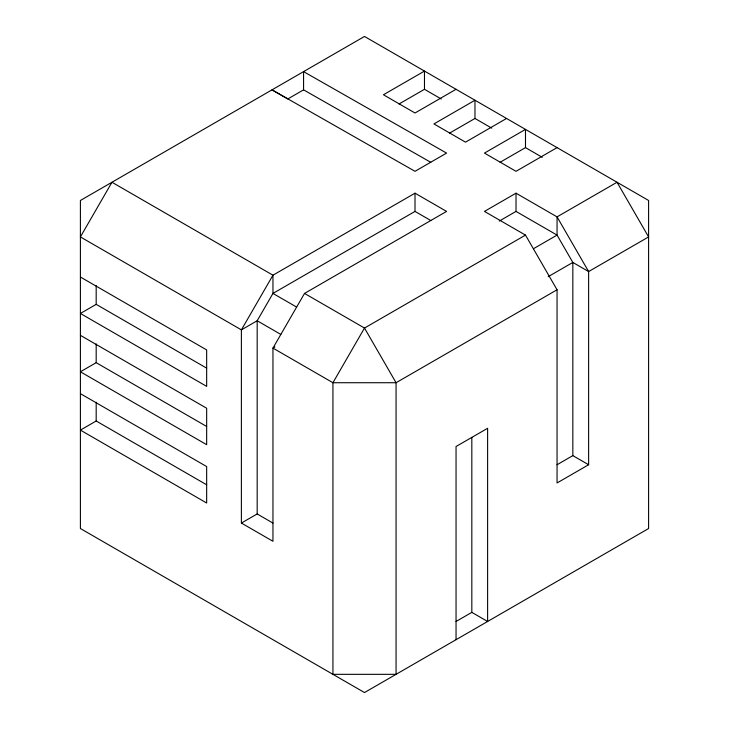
<?xml version="1.0" encoding="UTF-8"?>
<svg xmlns="http://www.w3.org/2000/svg" width="729" height="729" viewBox="0 0 729 729"><rect width="100%" height="100%" fill="white"/><g stroke="black" fill="none" stroke-linecap="round" stroke-linejoin="round"><path stroke-width="1.09" d="M304.522 293.423L272.956 348.098L272.956 541.283L241.39 523.058L241.39 329.873L272.956 275.197L415.011 193.185L446.576 211.41L304.522 293.423L364.5 328.05L396.066 382.725L396.066 674.325L332.934 674.325L332.934 382.725L364.5 328.05L525.491 235.102L557.056 289.777L557.056 482.962L588.622 464.738L588.622 271.553L557.056 216.877L516.023 193.185L484.457 211.41L525.491 235.102M303.574 89.849L287.791 98.962L272.008 89.849L415.011 171.315L446.576 153.09L303.574 71.624L303.574 89.849L430.793 162.321M399.073 103.965L424.478 89.302L441.245 98.98M456.044 89.302L415.011 112.995L383.436 94.77L424.478 71.078L424.478 89.302M206.662 368.145L96.182 304.358L80.4 313.47L206.662 386.37L206.662 349.92L80.4 277.02M449.583 133.125L474.98 118.463L491.756 128.14M506.546 118.463L465.512 142.155L433.946 123.93L474.98 100.237L474.98 118.463M206.662 426.465L96.182 362.678L80.4 371.79L206.662 444.69L206.662 408.24L80.4 335.34M430.793 220.523L415.011 211.41L272.956 293.423L257.173 320.76L257.173 513.945L241.39 523.058M500.085 162.285L525.491 147.623L542.258 157.3M557.056 147.623L516.023 171.315L484.457 153.09L525.491 129.398L525.491 147.623M206.662 484.785L96.182 420.998L80.4 430.11L206.662 503.01L206.662 466.56L80.4 393.66M274.933 346.958L272.956 348.098L332.934 382.725L396.066 382.725L557.056 289.777M499.247 221.087L516.023 211.41L557.056 235.102L572.839 262.44L572.839 455.625L588.622 464.738M533.382 248.771L557.056 235.102L557.056 216.877L617.035 182.25L648.6 236.925L588.622 271.553L572.839 262.44L548.181 276.674M557.056 464.738L572.839 455.625M456.044 621.472L471.827 612.36L471.827 437.354M296.63 307.091L272.956 293.423L272.956 275.197L111.965 182.25L80.4 236.925L241.39 329.873L257.173 320.76L280.847 334.429M471.827 612.36L487.61 621.472L487.61 428.288L456.044 446.512L456.044 639.697M257.173 513.945L272.956 523.058M516.023 193.185L516.023 211.41M415.011 193.185L415.011 211.41M96.182 285.577L96.182 304.358M96.182 343.897L96.182 362.678M96.182 402.217L96.182 420.998M364.5 36.45L80.4 200.475L80.4 528.525L364.5 692.55L648.6 528.525L648.6 200.475L364.5 36.45"/></g></svg>
